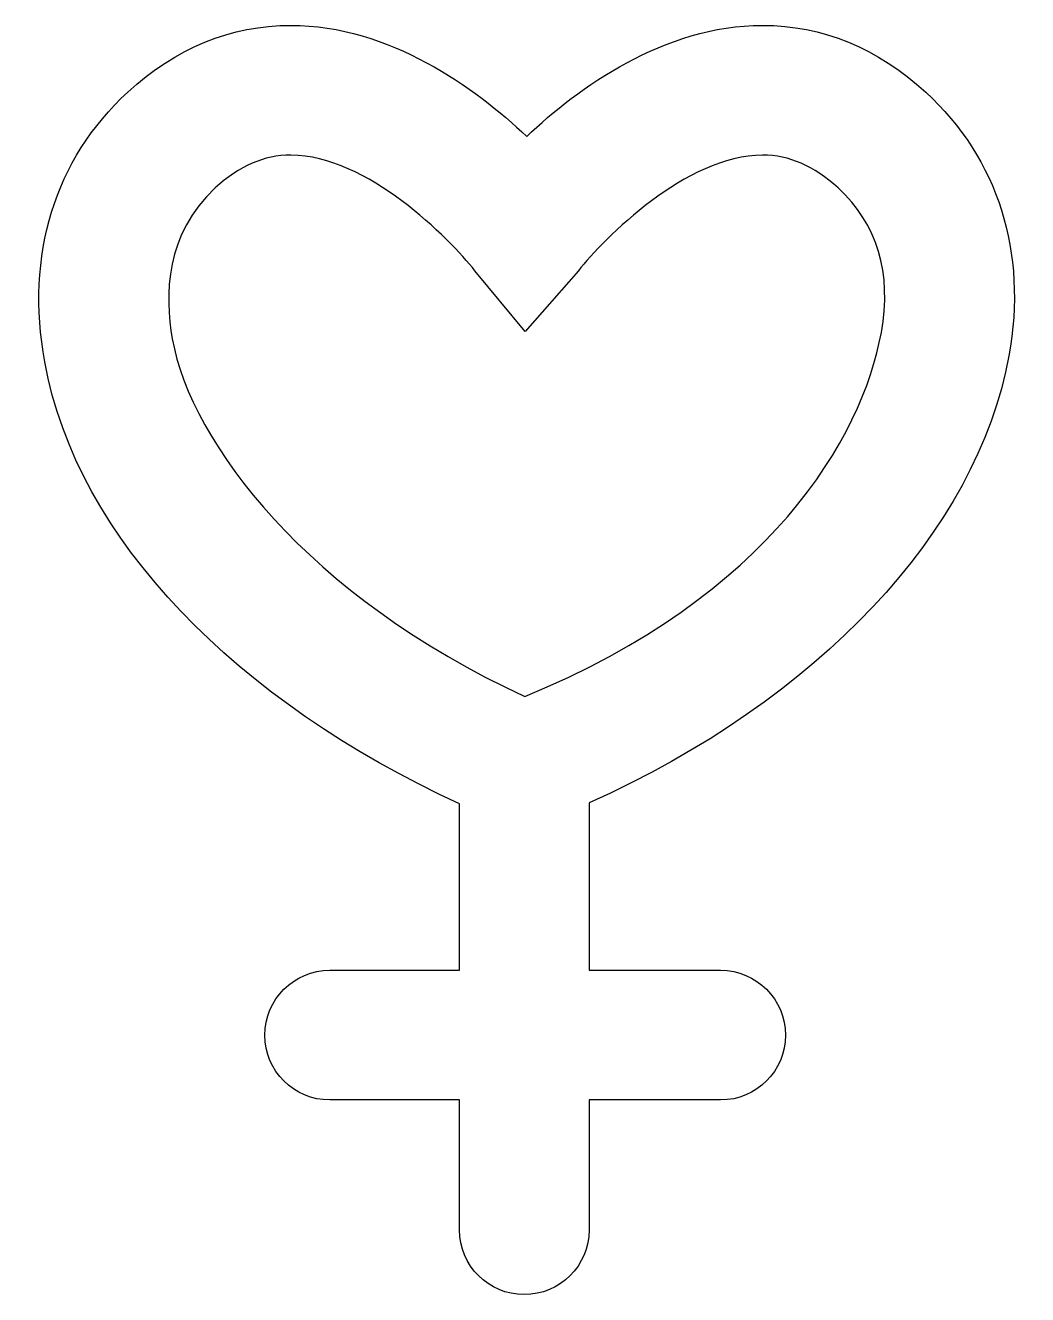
# Model space of a CAD drawing. Header units: centimetres. Extents: x -8.3 to 8.3, y -10.5 to 10.5.
import ezdxf

# ---------------------------------------------------------------- set-up
doc = ezdxf.new("R2010")
doc.units = ezdxf.units.CM
doc.header["$MEASUREMENT"] = 0
doc.layers.add('Layer 1', color=7, linetype='Continuous')

msp = doc.modelspace()

# ---------------------------------------------------------------- linework, layer by layer
at = {"layer": 'Layer 1'}
for points, knots in [([(3.89222, 10.46878), (2.26011, 10.46878), (0.84893, 9.43886), (0.00041, 8.63826), (0.00041, 8.63826), (-0.84808, 9.43886), (-2.25929, 10.46878), (-3.89119, 10.46878), (-3.89119, 10.46878), (-4.88012, 10.46878), (-5.78547, 10.09696), (-6.58383, 9.3655), (-6.58383, 9.3655), (-7.78776, 8.2616), (-8.27258, 6.68349), (-7.95249, 4.91716), (-7.95249, 4.91716), (-7.42182, 1.98068), (-4.76709, -0.69124), (-1.10936, -2.37156), (-1.10936, -2.37156), (-1.10936, -2.37156), (-1.10936, -5.11786), (-1.10936, -5.11786), (-1.10936, -5.11786), (-1.10936, -5.11786), (-3.24957, -5.11785), (-3.24957, -5.11785), (-3.24957, -5.11785), (-3.84144, -5.11785), (-4.31989, -5.59839), (-4.31989, -6.18796), (-4.31989, -6.18796), (-4.31989, -6.7792), (-3.84144, -7.25817), (-3.24957, -7.25817), (-3.24957, -7.25817), (-3.24957, -7.25817), (-1.10936, -7.25817), (-1.10936, -7.25817), (-1.10936, -7.25817), (-1.10936, -7.25817), (-1.10936, -9.39854), (-1.10936, -9.39854), (-1.10936, -9.39854), (-1.10936, -9.98973), (-0.63091, -10.46875), (-0.03915, -10.46875), (-0.03915, -10.46875), (0.54994, -10.46875), (1.03104, -9.98972), (1.03104, -9.39854), (1.03104, -9.39854), (1.03104, -9.39854), (1.03104, -7.25817), (1.03104, -7.25817), (1.03104, -7.25817), (1.03104, -7.25817), (3.2001, -7.25817), (3.2001, -7.25817), (3.2001, -7.25817), (3.79208, -7.25817), (4.27008, -6.77917), (4.27008, -6.18796), (4.27008, -6.18796), (4.27008, -5.59839), (3.79208, -5.11785), (3.2001, -5.11785), (3.2001, -5.11785), (3.2001, -5.11785), (1.03104, -5.11785), (1.03104, -5.11785), (1.03104, -5.11785), (1.03104, -5.11785), (1.03104, -2.35838), (1.03104, -2.35838), (1.03104, -2.35838), (4.80172, -0.66745), (7.43335, 2.11665), (7.95794, 5.01791), (7.95794, 5.01791), (8.26703, 6.72542), (7.78033, 8.27006), (6.58486, 9.36549), (6.58486, 9.36549), (5.78579, 10.09696), (4.87877, 10.46878), (3.89222, 10.46878), (3.89222, 10.46878), (3.89222, 10.46878), (3.89222, 10.46878), (3.89222, 10.46878)], [0, 0, 0, 0, 0.04166667, 0.04166667, 0.04166667, 0.04166667, 0.08333333, 0.08333333, 0.08333333, 0.08333333, 0.125, 0.125, 0.125, 0.125, 0.16666667, 0.16666667, 0.16666667, 0.16666667, 0.20833333, 0.20833333, 0.20833333, 0.20833333, 0.25, 0.25, 0.25, 0.25, 0.29166667, 0.29166667, 0.29166667, 0.29166667, 0.33333333, 0.33333333, 0.33333333, 0.33333333, 0.375, 0.375, 0.375, 0.375, 0.41666667, 0.41666667, 0.41666667, 0.41666667, 0.45833333, 0.45833333, 0.45833333, 0.45833333, 0.5, 0.5, 0.5, 0.5, 0.54166667, 0.54166667, 0.54166667, 0.54166667, 0.58333333, 0.58333333, 0.58333333, 0.58333333, 0.625, 0.625, 0.625, 0.625, 0.66666667, 0.66666667, 0.66666667, 0.66666667, 0.70833333, 0.70833333, 0.70833333, 0.70833333, 0.75, 0.75, 0.75, 0.75, 0.79166667, 0.79166667, 0.79166667, 0.79166667, 0.83333333, 0.83333333, 0.83333333, 0.83333333, 0.875, 0.875, 0.875, 0.875, 0.91666667, 0.91666667, 0.91666667, 0.91666667, 1, 1, 1, 1]), ([(5.85299, 5.40042), (5.53774, 3.66147), (4.0072, 1.05498), (-0.03047, -0.60266), (-0.03047, -0.60266), (-3.6192, 1.05718), (-5.53441, 3.57146), (-5.84802, 5.29761), (-5.84802, 5.29761), (-5.97753, 6.01693), (-5.96102, 7.03304), (-5.13902, 7.78739), (-5.13902, 7.78739), (-4.74199, 8.15085), (-4.33492, 8.32846), (-3.89119, 8.32846), (-3.89119, 8.32846), (-2.63545, 8.32846), (-1.27253, 6.95114), (-0.85467, 6.42243), (-0.85467, 6.42243), (-0.85467, 6.42243), (-0.02512, 5.41807), (-0.02512, 5.41807), (-0.02512, 5.41807), (-0.02512, 5.41807), (0.85346, 6.42039), (0.85346, 6.42039), (0.85346, 6.42039), (1.27134, 6.95117), (2.63641, 8.32849), (3.89225, 8.32849), (3.89225, 8.32849), (4.33363, 8.32849), (4.74074, 8.15088), (5.13844, 7.78742), (5.13844, 7.78742), (5.79013, 7.18922), (6.0304, 6.38647), (5.85299, 5.40042)], [0, 0, 0, 0, 0.09090909, 0.09090909, 0.09090909, 0.09090909, 0.18181818, 0.18181818, 0.18181818, 0.18181818, 0.27272727, 0.27272727, 0.27272727, 0.27272727, 0.36363636, 0.36363636, 0.36363636, 0.36363636, 0.45454545, 0.45454545, 0.45454545, 0.45454545, 0.54545455, 0.54545455, 0.54545455, 0.54545455, 0.63636364, 0.63636364, 0.63636364, 0.63636364, 0.72727273, 0.72727273, 0.72727273, 0.72727273, 0.81818182, 0.81818182, 0.81818182, 0.81818182, 1, 1, 1, 1])]:
    msp.add_open_spline(points, degree=3, knots=knots, dxfattribs=at)

doc.saveas('drawing.dxf')
